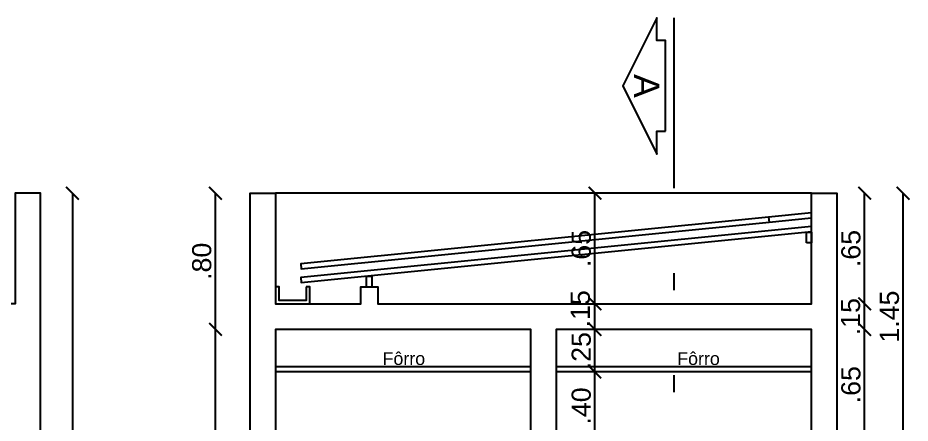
# Model space of a CAD drawing. Extents: x 3377 to 3790, y 1673 to 1846.
# Drawn here: x 3562.81 to 3568.05, y 1700.31 to 1702.69 of the extents above; entities that cross this region are included whole.
import ezdxf

# ---------------------------------------------------------------- set-up
doc = ezdxf.new("R2010")
doc.units = 0
doc.header["$LTSCALE"] = 2
doc.header["$PDMODE"] = 32
doc.linetypes.add('DIVIDE', pattern=[1.25, 0.5, -0.25, 0, -0.25, 0, -0.25])
doc.layers.add('. TEXTO', color=7, linetype='Continuous', lineweight=0)
for name, color, linetype in [('A-PARED', 4, 'Continuous'), ('ARQ-COTAS', 250, 'Continuous'), ('Hach', 8, 'Continuous'), ('LCL-LINHACORTE', 3, 'DIVIDE')]:
    doc.layers.add(name, color=color, linetype=linetype)
doc.styles.add('75_R80', font='arial.ttf', dxfattribs={"height": 0.15})
doc.styles.add('Annotative', font='arial.ttf')
doc.styles.add('ROMANS', font='arial.ttf')
doc.dimstyles.new('1-75', dxfattribs={"dimscale": 0.75, "dimtxt": 0.15, "dimasz": 0.1, "dimexe": 0.05, "dimexo": 0.1, "dimgap": 0.03, "dimtad": 1, "dimzin": 5, "dimdsep": 46, "dimtxsty": 'ROMANS', "dimblk": 'ARCHTICK', "dimcen": 0, "dimse1": 1, "dimse2": 1, "dimclrd": 1, "dimclre": 256, "dimclrt": 2, "dimadec": 0, "dimazin": 0, "dimtfac": 1, "dimtofl": 0, "dimtmove": 2, "dimatfit": 3, "dimldrblk": 'ARCHTICK', "dimfxl": 0.04, "dimtolj": 1, "dimtzin": 1, "dimarcsym": 0})

# ---------------------------------------------------------------- blocks, each defined once
blk = doc.blocks.new('_ARCHTICK')
at = {"color": 0, "linetype": 'ByBlock', "const_width": 0.15}
blk.add_lwpolyline([(-0.5, -0.5), (0.5, 0.5)], dxfattribs=at)
blk = doc.blocks.new('*D823')
at = {"layer": 'ARQ-COTAS', "color": 1, "lineweight": -2, "transparency": 16777216}
blk.add_line((3563.1268, 1701.6627), (3563.1268, 1698.1127), dxfattribs=at)
at = {"layer": 'Defpoints', "color": 0, "transparency": 16777216}
for p in [(3562.7894, 1701.6627), (3562.7894, 1698.1127), (3563.1268, 1698.1127)]:
    blk.add_point(p, dxfattribs=at)
at = {"layer": 'ARQ-COTAS', "color": 1, "lineweight": -2, "transparency": 16777216, "xscale": 0.07500000000000001, "yscale": 0.07500000000000001, "zscale": 0.07500000000000001}
for p, rotation in [((3563.1268, 1701.6627), 90), ((3563.1268, 1698.1127), 270)]:
    blk.add_blockref('_ARCHTICK', p, dxfattribs=dict(at, rotation=rotation))
at = {"layer": 'ARQ-COTAS', "color": 2, "transparency": 16777216, "insert": (3563.0468, 1699.8877), "char_height": 0.1125, "attachment_point": 5, "rotation": 90, "style": 'ROMANS'}
blk.add_mtext('\\A1;3.55', dxfattribs=at)
blk = doc.blocks.new('*D828')
at = {"layer": 'ARQ-COTAS', "color": 1, "lineweight": -2, "transparency": 16777216}
blk.add_line((3567.7839, 1700.2127), (3567.7839, 1700.8627), dxfattribs=at)
at = {"layer": 'Defpoints', "color": 0, "transparency": 16777216}
for p in [(3567.4715, 1700.8627), (3567.7839, 1700.8627), (3567.6215, 1700.2127)]:
    blk.add_point(p, dxfattribs=at)
at = {"layer": 'ARQ-COTAS', "color": 1, "lineweight": -2, "transparency": 16777216, "xscale": 0.07500000000000001, "yscale": 0.07500000000000001, "zscale": 0.07500000000000001}
for p, rotation in [((3567.7839, 1700.8627), 90), ((3567.7839, 1700.2127), 270)]:
    blk.add_blockref('_ARCHTICK', p, dxfattribs=dict(at, rotation=rotation))
at = {"layer": 'ARQ-COTAS', "color": 2, "transparency": 16777216, "insert": (3567.7039, 1700.5377), "char_height": 0.1125, "attachment_point": 5, "rotation": 90, "style": 'ROMANS'}
blk.add_mtext('\\A1;.65', dxfattribs=at)
blk = doc.blocks.new('*D829')
at = {"layer": 'ARQ-COTAS', "color": 1, "lineweight": -2, "transparency": 16777216}
blk.add_line((3567.7839, 1700.8627), (3567.7839, 1701.0127), dxfattribs=at)
at = {"layer": 'Defpoints', "color": 0, "transparency": 16777216}
for p in [(3567.4715, 1701.0127), (3567.7839, 1701.0127), (3567.4715, 1700.8627)]:
    blk.add_point(p, dxfattribs=at)
at = {"layer": 'ARQ-COTAS', "color": 1, "lineweight": -2, "transparency": 16777216, "xscale": 0.07500000000000001, "yscale": 0.07500000000000001, "zscale": 0.07500000000000001}
for p, rotation in [((3567.7839, 1701.0127), 90), ((3567.7839, 1700.8627), 270)]:
    blk.add_blockref('_ARCHTICK', p, dxfattribs=dict(at, rotation=rotation))
at = {"layer": 'ARQ-COTAS', "color": 2, "transparency": 16777216, "insert": (3567.7017, 1700.9377), "char_height": 0.1125, "attachment_point": 5, "rotation": 90, "style": 'ROMANS'}
blk.add_mtext('\\A1;.15', dxfattribs=at)
blk = doc.blocks.new('*D830')
at = {"layer": 'ARQ-COTAS', "color": 1, "lineweight": -2, "transparency": 16777216}
blk.add_line((3567.7839, 1701.0127), (3567.7839, 1701.6627), dxfattribs=at)
at = {"layer": 'Defpoints', "color": 0, "transparency": 16777216}
for p in [(3567.6215, 1701.6627), (3567.7839, 1701.6627), (3567.4715, 1701.0127)]:
    blk.add_point(p, dxfattribs=at)
at = {"layer": 'ARQ-COTAS', "color": 1, "lineweight": -2, "transparency": 16777216, "xscale": 0.07500000000000001, "yscale": 0.07500000000000001, "zscale": 0.07500000000000001}
for p, rotation in [((3567.7839, 1701.6627), 90), ((3567.7839, 1701.0127), 270)]:
    blk.add_blockref('_ARCHTICK', p, dxfattribs=dict(at, rotation=rotation))
at = {"layer": 'ARQ-COTAS', "color": 2, "transparency": 16777216, "insert": (3567.7039, 1701.3377), "char_height": 0.1125, "attachment_point": 5, "rotation": 90, "style": 'ROMANS'}
blk.add_mtext('\\A1;.65', dxfattribs=at)
blk = doc.blocks.new('*D833')
at = {"layer": 'ARQ-COTAS', "color": 1, "lineweight": -2, "transparency": 16777216}
blk.add_line((3568.0104, 1700.2127), (3568.0104, 1701.6627), dxfattribs=at)
at = {"layer": 'Defpoints', "color": 0, "transparency": 16777216}
for p in [(3567.6215, 1701.6627), (3568.0104, 1701.6627), (3567.6215, 1700.2127)]:
    blk.add_point(p, dxfattribs=at)
at = {"layer": 'ARQ-COTAS', "color": 1, "lineweight": -2, "transparency": 16777216, "xscale": 0.07500000000000001, "yscale": 0.07500000000000001, "zscale": 0.07500000000000001}
for p, rotation in [((3568.0104, 1701.6627), 90), ((3568.0104, 1700.2127), 270)]:
    blk.add_blockref('_ARCHTICK', p, dxfattribs=dict(at, rotation=rotation))
at = {"layer": 'ARQ-COTAS', "color": 2, "transparency": 16777216, "insert": (3567.9304, 1700.9377), "char_height": 0.1125, "attachment_point": 5, "rotation": 90, "style": 'ROMANS'}
blk.add_mtext('\\A1;1.45', dxfattribs=at)
blk = doc.blocks.new('*D835')
at = {"layer": 'ARQ-COTAS', "color": 1, "lineweight": -2, "transparency": 16777216}
blk.add_line((3566.1984, 1700.2127), (3566.1984, 1700.6127), dxfattribs=at)
at = {"layer": 'Defpoints', "color": 0, "transparency": 16777216}
for p in [(3566.1984, 1700.6127), (3566.1984, 1700.6127), (3565.9712, 1700.2127)]:
    blk.add_point(p, dxfattribs=at)
at = {"layer": 'ARQ-COTAS', "color": 1, "lineweight": -2, "transparency": 16777216, "xscale": 0.07500000000000001, "yscale": 0.07500000000000001, "zscale": 0.07500000000000001}
for p, rotation in [((3566.1984, 1700.6127), 90), ((3566.1984, 1700.2127), 270)]:
    blk.add_blockref('_ARCHTICK', p, dxfattribs=dict(at, rotation=rotation))
at = {"layer": 'ARQ-COTAS', "color": 2, "transparency": 16777216, "insert": (3566.1185, 1700.4127), "char_height": 0.1125, "attachment_point": 5, "rotation": 90, "style": 'ROMANS'}
blk.add_mtext('\\A1;.40', dxfattribs=at)
blk = doc.blocks.new('*D836')
at = {"layer": 'ARQ-COTAS', "color": 1, "lineweight": -2, "transparency": 16777216}
blk.add_line((3566.1984, 1700.6127), (3566.1984, 1700.8627), dxfattribs=at)
at = {"layer": 'Defpoints', "color": 0, "transparency": 16777216}
for p in [(3566.1984, 1700.8627), (3566.1984, 1700.8627), (3566.1984, 1700.6127)]:
    blk.add_point(p, dxfattribs=at)
at = {"layer": 'ARQ-COTAS', "color": 1, "lineweight": -2, "transparency": 16777216, "xscale": 0.07500000000000001, "yscale": 0.07500000000000001, "zscale": 0.07500000000000001}
for p, rotation in [((3566.1984, 1700.8627), 90), ((3566.1984, 1700.6127), 270)]:
    blk.add_blockref('_ARCHTICK', p, dxfattribs=dict(at, rotation=rotation))
at = {"layer": 'ARQ-COTAS', "color": 2, "transparency": 16777216, "insert": (3566.1185, 1700.7377), "char_height": 0.1125, "attachment_point": 5, "rotation": 90, "style": 'ROMANS'}
blk.add_mtext('\\A1;.25', dxfattribs=at)
blk = doc.blocks.new('*D837')
at = {"layer": 'ARQ-COTAS', "color": 1, "lineweight": -2, "transparency": 16777216}
blk.add_line((3566.1984, 1700.8627), (3566.1984, 1701.0127), dxfattribs=at)
at = {"layer": 'Defpoints', "color": 0, "transparency": 16777216}
for p in [(3566.1964, 1701.0127), (3566.1984, 1701.0127), (3566.1984, 1700.8627)]:
    blk.add_point(p, dxfattribs=at)
at = {"layer": 'ARQ-COTAS', "color": 1, "lineweight": -2, "transparency": 16777216, "xscale": 0.07500000000000001, "yscale": 0.07500000000000001, "zscale": 0.07500000000000001}
for p, rotation in [((3566.1984, 1701.0127), 90), ((3566.1984, 1700.8627), 270)]:
    blk.add_blockref('_ARCHTICK', p, dxfattribs=dict(at, rotation=rotation))
at = {"layer": 'ARQ-COTAS', "color": 2, "transparency": 16777216, "insert": (3566.1134, 1700.9835), "char_height": 0.1125, "attachment_point": 5, "rotation": 90, "style": 'ROMANS'}
blk.add_mtext('\\A1;.15', dxfattribs=at)
blk = doc.blocks.new('*D838')
at = {"layer": 'ARQ-COTAS', "color": 1, "lineweight": -2, "transparency": 16777216}
blk.add_line((3566.1984, 1701.0127), (3566.1984, 1701.6627), dxfattribs=at)
at = {"layer": 'Defpoints', "color": 0, "transparency": 16777216}
for p in [(3566.1984, 1701.6627), (3566.1984, 1701.6627), (3566.1964, 1701.0127)]:
    blk.add_point(p, dxfattribs=at)
at = {"layer": 'ARQ-COTAS', "color": 1, "lineweight": -2, "transparency": 16777216, "xscale": 0.07500000000000001, "yscale": 0.07500000000000001, "zscale": 0.07500000000000001}
for p, rotation in [((3566.1984, 1701.6627), 90), ((3566.1984, 1701.0127), 270)]:
    blk.add_blockref('_ARCHTICK', p, dxfattribs=dict(at, rotation=rotation))
at = {"layer": 'ARQ-COTAS', "color": 2, "transparency": 16777216, "insert": (3566.1185, 1701.3377), "char_height": 0.1125, "attachment_point": 5, "rotation": 90, "style": 'ROMANS'}
blk.add_mtext('\\A1;.65', dxfattribs=at)
blk = doc.blocks.new('*D839')
at = {"layer": 'ARQ-COTAS', "color": 1, "lineweight": -2, "transparency": 16777216}
blk.add_line((3563.9673, 1698.1127), (3563.9673, 1700.8627), dxfattribs=at)
at = {"layer": 'Defpoints', "color": 0, "transparency": 16777216}
for p in [(3563.9673, 1700.8627), (3564.3213, 1700.8627), (3564.3213, 1698.1127)]:
    blk.add_point(p, dxfattribs=at)
at = {"layer": 'ARQ-COTAS', "color": 1, "lineweight": -2, "transparency": 16777216, "xscale": 0.07500000000000001, "yscale": 0.07500000000000001, "zscale": 0.07500000000000001}
for p, rotation in [((3563.9673, 1700.8627), 90), ((3563.9673, 1698.1127), 270)]:
    blk.add_blockref('_ARCHTICK', p, dxfattribs=dict(at, rotation=rotation))
at = {"layer": 'ARQ-COTAS', "color": 2, "transparency": 16777216, "insert": (3563.8873, 1699.4877), "char_height": 0.1125, "attachment_point": 5, "rotation": 90, "style": 'ROMANS'}
blk.add_mtext('\\A1;2.75', dxfattribs=at)
blk = doc.blocks.new('*D840')
at = {"layer": 'ARQ-COTAS', "color": 1, "lineweight": -2, "transparency": 16777216}
blk.add_line((3563.9673, 1700.8627), (3563.9673, 1701.6627), dxfattribs=at)
at = {"layer": 'Defpoints', "color": 0, "transparency": 16777216}
for p in [(3563.9673, 1701.6627), (3564.1714, 1701.6627), (3564.3213, 1700.8627)]:
    blk.add_point(p, dxfattribs=at)
at = {"layer": 'ARQ-COTAS', "color": 1, "lineweight": -2, "transparency": 16777216, "xscale": 0.07500000000000001, "yscale": 0.07500000000000001, "zscale": 0.07500000000000001}
for p, rotation in [((3563.9673, 1701.6627), 90), ((3563.9673, 1700.8627), 270)]:
    blk.add_blockref('_ARCHTICK', p, dxfattribs=dict(at, rotation=rotation))
at = {"layer": 'ARQ-COTAS', "color": 2, "transparency": 16777216, "insert": (3563.8873, 1701.2627), "char_height": 0.1125, "attachment_point": 5, "rotation": 90, "style": 'ROMANS'}
blk.add_mtext('\\A1;.80', dxfattribs=at)

msp = doc.modelspace()

# ---------------------------------------------------------------- linework, layer by layer
at = {"color": 1}
msp.add_line((3567.4715, 1701.6627), (3564.3213, 1701.6627), dxfattribs=at)
at = {"layer": 'A-PARED', "color": 3}
for p, q in [((3565.8214, 1700.6427), (3564.3213, 1700.6427)), ((3565.8214, 1700.6127), (3564.3213, 1700.6127)), ((3567.4715, 1700.6427), (3565.9712, 1700.6427)), ((3567.4715, 1700.6127), (3565.9712, 1700.6127))]:
    msp.add_line(p, q, dxfattribs=at)
at = {"layer": 'A-PARED'}
msp.add_lwpolyline([(3555.4894, 1698.1127), (3553.5394, 1698.1127), (3553.5394, 1697.9627), (3562.9394, 1697.9627), (3562.9394, 1701.6627), (3562.7894, 1701.6627), (3562.7894, 1701.0127), (3553.6894, 1701.0127), (3553.6894, 1701.6627), (3553.5394, 1701.6627), (3553.5394, 1700.2127), (3553.6894, 1700.2127), (3553.6894, 1700.8627), (3555.4894, 1700.8627)], dxfattribs=at)
msp.add_lwpolyline([(3567.6215, 1699.7127), (3567.6215, 1697.9627), (3564.1714, 1697.9627), (3564.1714, 1701.6627), (3564.3213, 1701.6627), (3564.3213, 1701.0127), (3564.8213, 1701.0127), (3564.8213, 1701.1127), (3564.9213, 1701.1127), (3564.9213, 1701.0127), (3567.4715, 1701.0127), (3567.4715, 1701.6627), (3567.6215, 1701.6627), (3567.6215, 1700.2127), (3567.4715, 1700.2127), (3567.4715, 1700.8627), (3565.9712, 1700.8627), (3565.9712, 1700.2127), (3565.8214, 1700.2127), (3565.8214, 1700.8627), (3564.3213, 1700.8627), (3564.3213, 1698.1127), (3567.4715, 1698.1127), (3567.4715, 1699.7127)], close=True, dxfattribs=at)
at = {"layer": 'A-PARED', "color": 3}
msp.add_lwpolyline([(3567.4715, 1701.4679), (3564.4686, 1701.1676), (3564.4716, 1701.1378), (3567.4715, 1701.4377)], dxfattribs=at)
at = {"layer": 'A-PARED', "color": 2}
msp.add_lwpolyline([(3567.4415, 1701.3712), (3567.4415, 1701.4347), (3567.4715, 1701.4347), (3567.4715, 1701.3712)], close=True, dxfattribs=at)
msp.add_lwpolyline([(3564.8563, 1701.1127), (3564.8563, 1701.1762), (3564.8863, 1701.1762), (3564.8863, 1701.1127)], dxfattribs=at)
at = {"layer": 'Hach', "color": 9}
msp.add_lwpolyline([(3567.4715, 1701.5479), (3567.2197, 1701.5227), (3567.2227, 1701.4929), (3567.4715, 1701.5177)], dxfattribs=at)
at = {"layer": 'Hach'}
msp.add_lwpolyline([(3567.2197, 1701.5227), (3564.4686, 1701.2476), (3564.4716, 1701.2178), (3567.2227, 1701.4929)], dxfattribs=at)
msp.add_lwpolyline([(3564.5014, 1701.1127), (3564.5014, 1701.0327), (3564.3413, 1701.0327), (3564.3413, 1701.1127), (3564.3213, 1701.1127), (3564.3213, 1701.0127), (3564.5214, 1701.0127), (3564.5214, 1701.1127)], close=True, dxfattribs=at)
at = {"layer": 'LCL-LINHACORTE'}
msp.add_line((3566.6629, 1702.693), (3566.6629, 1696.9294), dxfattribs=at)
at = {"layer": 'LCL-LINHACORTE', "linetype": 'ByBlock'}
msp.add_lwpolyline([(3566.6129, 1702.0263), (3566.6129, 1702.5596), (3566.5629, 1702.5596), (3566.5629, 1702.693), (3566.3629, 1702.293), (3566.5629, 1701.893), (3566.5629, 1702.0263), (3566.6129, 1702.0263)], dxfattribs=at)

# ---------------------------------------------------------------- texts
at = {"layer": '. TEXTO', "color": 3, "style": '75_R80'}
for p in [(3564.9499, 1700.6538), (3566.6823, 1700.6538)]:
    msp.add_text('Fôrro', height=0.075, dxfattribs=at).set_placement(p)
at = {"layer": 'LCL-LINHACORTE', "color": 2, "insert": (3566.5029, 1702.293), "char_height": 0.15, "attachment_point": 5, "rotation": 270, "style": 'Annotative'}
msp.add_mtext('A', dxfattribs=at)

# ---------------------------------------------------------------- dimensions: what is measured, and where the dimension line sits
at = {"layer": 'ARQ-COTAS'}
for base, p1, p2, picture, middle in [((3563.1268, 1698.1127), (3562.7894, 1701.6627), (3562.7894, 1698.1127), '*D823', (3563.0468, 1699.8877)), ((3563.9673, 1701.6627), (3564.3213, 1700.8627), (3564.1714, 1701.6627), '*D840', (3563.8873, 1701.2627)), ((3566.1984, 1701.6627), (3566.1964, 1701.0127), (3566.1984, 1701.6627), '*D838', (3566.1185, 1701.3377)), ((3567.7839, 1701.6627), (3567.4715, 1701.0127), (3567.6215, 1701.6627), '*D830', (3567.7039, 1701.3377)), ((3568.0104, 1701.6627), (3567.6215, 1700.2127), (3567.6215, 1701.6627), '*D833', (3567.9304, 1700.9377)), ((3563.9673, 1700.8627), (3564.3213, 1698.1127), (3564.3213, 1700.8627), '*D839', (3563.8873, 1699.4877)), ((3566.1984, 1700.8627), (3566.1984, 1700.6127), (3566.1984, 1700.8627), '*D836', (3566.1185, 1700.7377)), ((3567.7839, 1700.8627), (3567.6215, 1700.2127), (3567.4715, 1700.8627), '*D828', (3567.7039, 1700.5377)), ((3566.1984, 1700.6127), (3565.9712, 1700.2127), (3566.1984, 1700.6127), '*D835', (3566.1185, 1700.4127))]:
    dim = msp.add_linear_dim(base=base, p1=p1, p2=p2, angle=90, dimstyle='1-75', dxfattribs=at)
    dim.commit()
    dim.dimension.update_dxf_attribs({"geometry": picture, "text_midpoint": middle})
for base, p1, p2, picture, middle in [((3566.1984, 1701.0127), (3566.1984, 1700.8627), (3566.1964, 1701.0127), '*D837', (3566.1134, 1700.9835)), ((3567.7839, 1701.0127), (3567.4715, 1700.8627), (3567.4715, 1701.0127), '*D829', (3567.7017, 1700.9377))]:
    dim = msp.add_linear_dim(base=base, p1=p1, p2=p2, angle=90, dimstyle='1-75', dxfattribs=at)
    dim.commit()
    dim.dimension.update_dxf_attribs({"geometry": picture, "text_midpoint": middle, "dimtype": 160})

doc.saveas('drawing.dxf')
